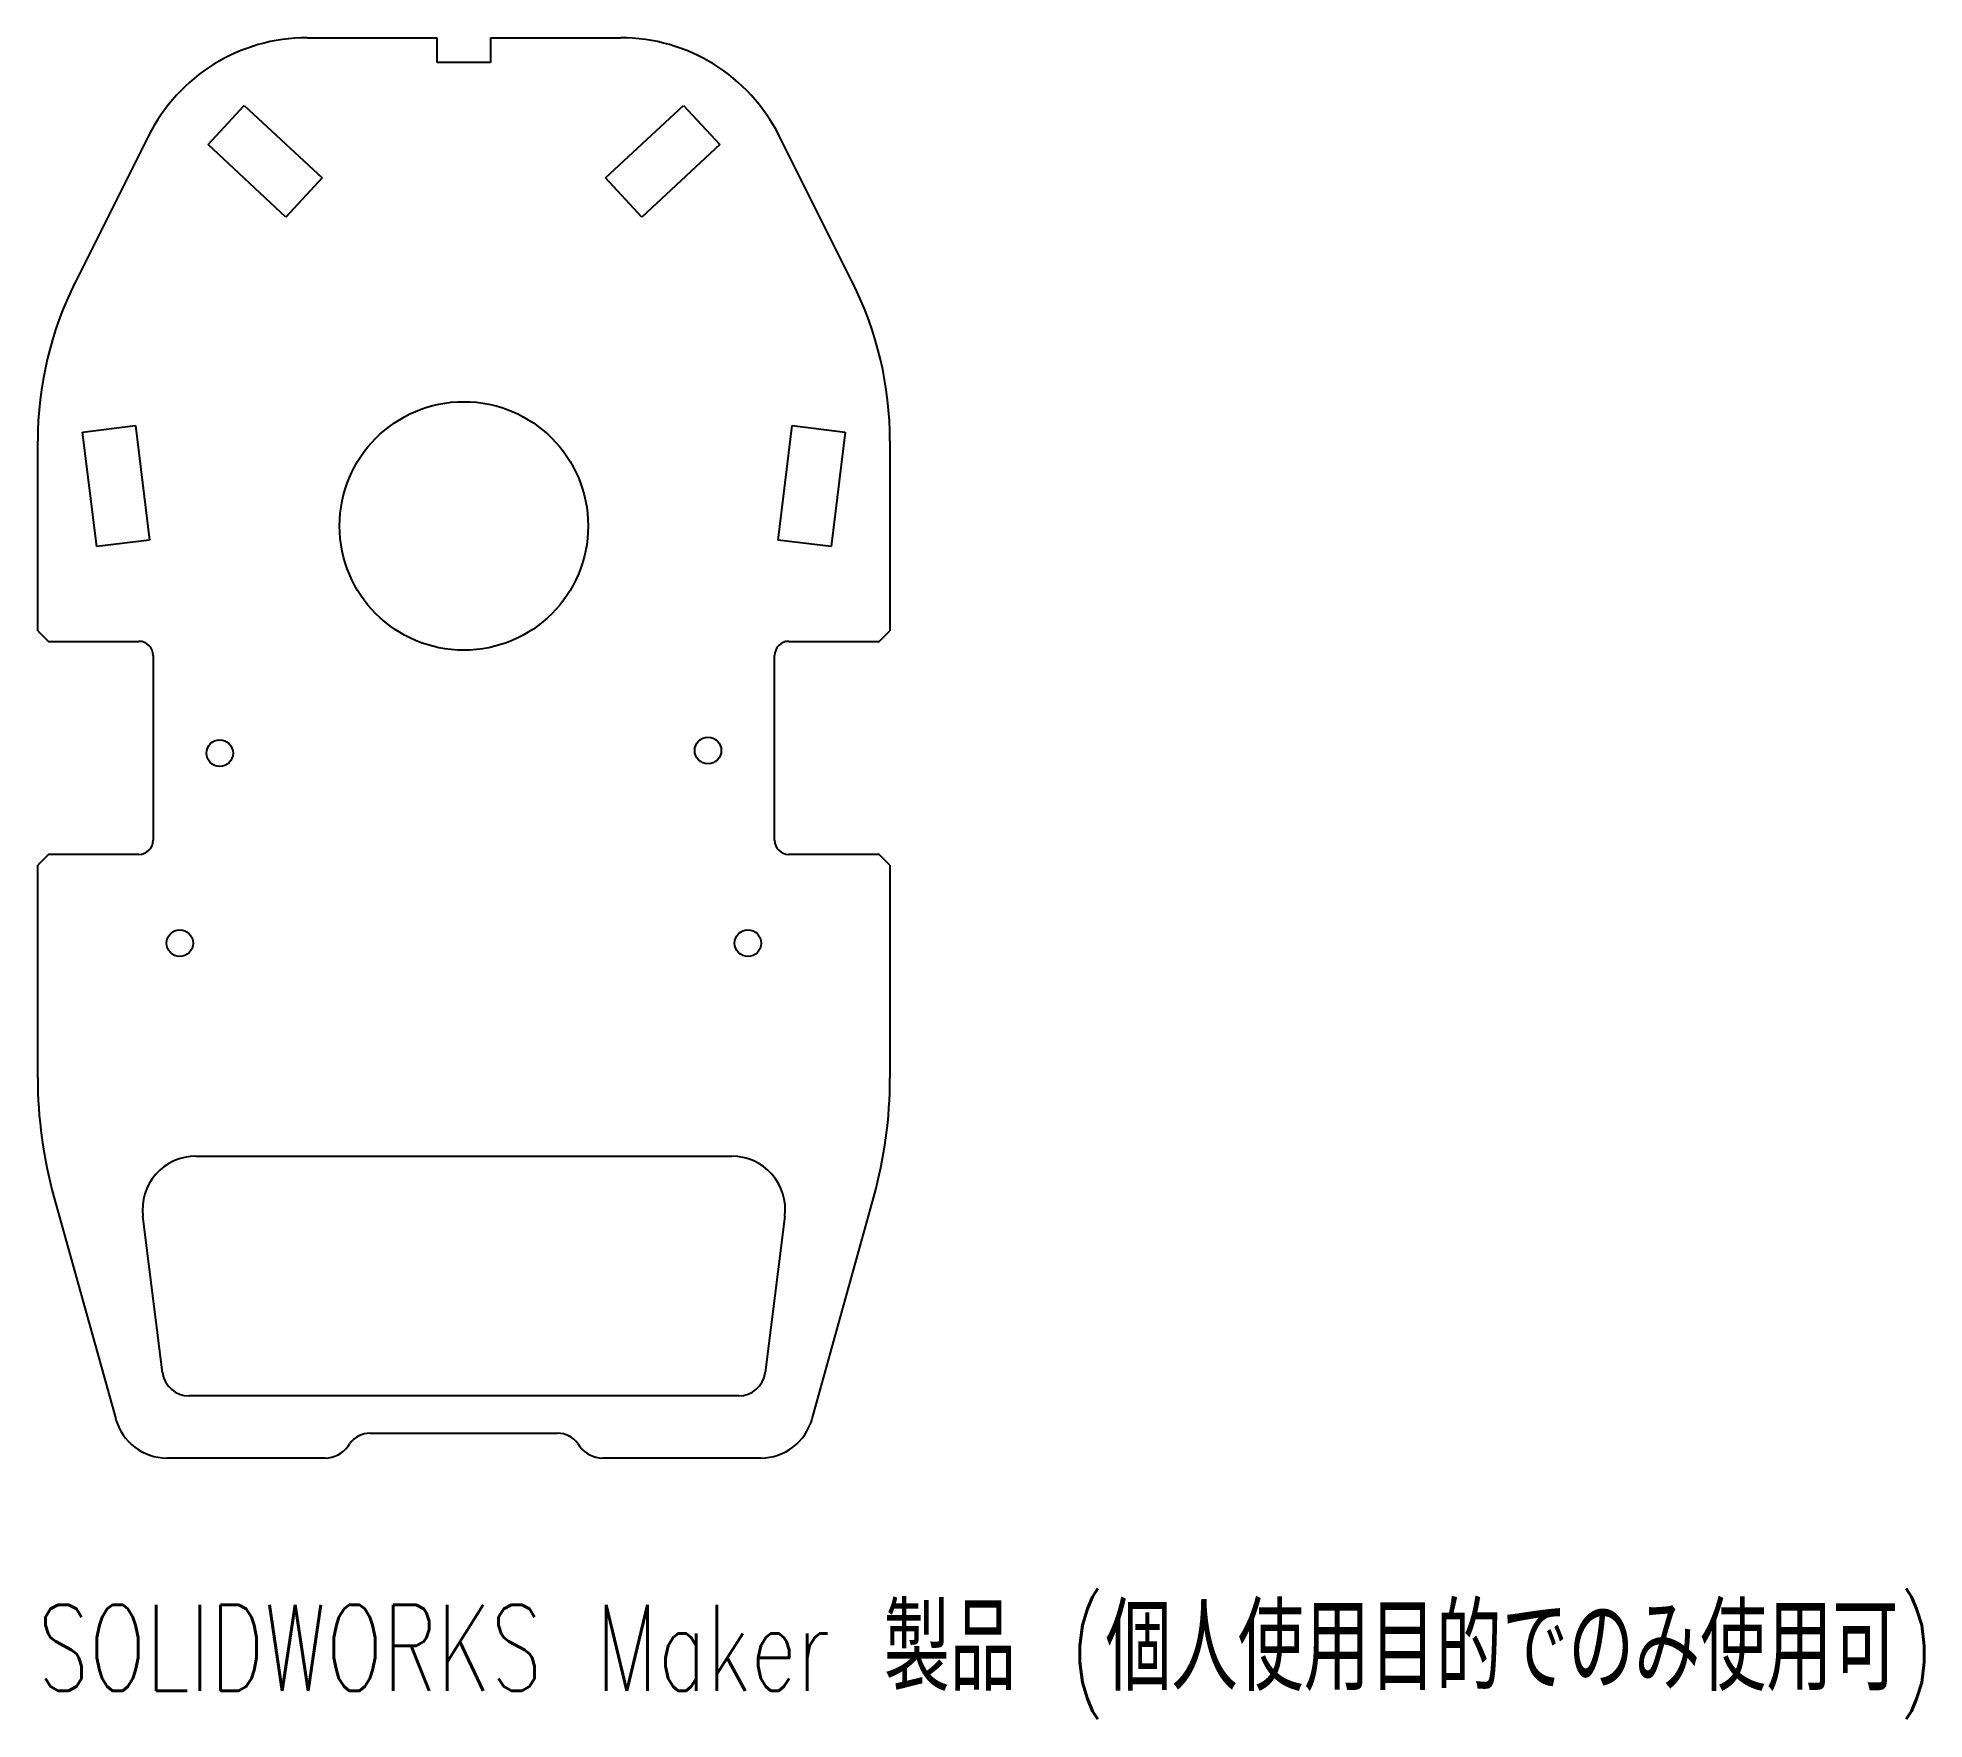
# Model space of a CAD drawing. Header units: millimetres. Extents: x -24 to 82, y -55 to 40.
import ezdxf

# ---------------------------------------------------------------- set-up
doc = ezdxf.new("R2010")
doc.units = ezdxf.units.MM
doc.styles.add('SLDTEXTSTYLE0', font='TXT', dxfattribs={"width": 0.7, "bigfont": 'bigfont'})

msp = doc.modelspace()

# ---------------------------------------------------------------- linework, layer by layer
at = {"color": 7, "linetype": 'Continuous', "lineweight": 25}
for p, q in [((-8.82, 40), (-1.5, 40)), ((-1.5, 38.6), (-1.5, 40)), ((1.5, 40), (8.82, 40)), ((1.5, 40), (1.5, 38.6)), ((1.5, 38.6), (-1.5, 38.6)), ((-14.41, 33.99), (-12.37, 36.19)), ((-12.37, 36.19), (-7.98, 32.1)), ((7.98, 32.1), (12.37, 36.19)), ((12.37, 36.19), (14.41, 33.99)), ((-17.76, 34.47), (-21.89, 26.22)), ((21.89, 26.22), (17.76, 34.47)), ((-10.02, 29.9), (-14.41, 33.99)), ((14.41, 33.99), (10.02, 29.9)), ((-7.98, 32.1), (-10.02, 29.9)), ((10.02, 29.9), (7.98, 32.1)), ((-21.48, 17.79), (-18.5, 18.15)), ((-18.5, 18.15), (-17.71, 11.7)), ((17.71, 11.7), (18.5, 18.15)), ((18.5, 18.15), (21.48, 17.79)), ((-24, 6.6), (-24, 17.28)), ((-20.68, 11.34), (-21.48, 17.79)), ((21.48, 17.79), (20.68, 11.34)), ((24, 17.28), (24, 6.6)), ((-17.71, 11.7), (-20.68, 11.34)), ((20.68, 11.34), (17.71, 11.7)), ((-24, 6.6), (-23.4, 6)), ((23.4, 6), (24, 6.6)), ((-23.4, 6), (-18.3, 6)), ((18.3, 6), (23.4, 6)), ((-17.5, 5.2), (-17.5, -5.2)), ((17.5, -5.2), (17.5, 5.2)), ((-23.4, -6), (-24, -6.6)), ((-18.3, -6), (-23.4, -6)), ((23.4, -6), (18.3, -6)), ((24, -6.6), (23.4, -6)), ((-24, -18.59), (-24, -6.6)), ((24, -6.6), (24, -18.59)), ((-15.1, -23), (15.1, -23)), ((-23.09, -25.28), (-19.61, -37.8)), ((19.61, -37.8), (23.09, -25.28)), ((-16.97, -35.19), (-18.08, -26.37)), ((18.08, -26.37), (16.97, -35.19)), ((15.48, -36.5), (-15.48, -36.5)), ((-6.52, -39.33), (-6.42, -39.19)), ((-5.28, -38.6), (5.28, -38.6)), ((6.42, -39.19), (6.52, -39.33)), ((-7.82, -40), (-16.72, -40)), ((16.72, -40), (7.82, -40))]:
    msp.add_line(p, q, dxfattribs=at)
for centre, radius in [((0, 12.5), 7), ((-13.75, -0.3), 0.75), ((13.75, -0.15), 0.75), ((-16, -11), 0.75), ((16, -11), 0.75)]:
    msp.add_circle(centre, radius, dxfattribs=at)
for centre, radius, start, end in [((-8.82, 30), 10, 90, 153.4349), ((8.82, 30), 10, 26.5651, 90), ((-4, 17.28), 20, 153.4349, 180), ((4, 17.28), 20, 0, 26.5651), ((-18.3, 5.2), 0.8, 0, 90), ((18.3, 5.2), 0.8, 90, 180), ((-18.3, -5.2), 0.8, 270, 0), ((18.3, -5.2), 0.8, 180, 270), ((1, -18.59), 25, 180, 195.5241), ((-1, -18.59), 25, 344.4759, 0), ((-15.1, -26), 3, 90, 187.1772), ((15.1, -26), 3, 352.8228, 90), ((-15.48, -35), 1.5, 187.1772, 270), ((15.48, -35), 1.5, 270, 352.8228), ((-16.72, -37), 3, 195.5241, 270), ((16.72, -37), 3, 270, 344.4759), ((-5.28, -40), 1.4, 90, 144.4623), ((5.28, -40), 1.4, 35.5377, 90), ((-7.82, -38.4), 1.6, 270, 324.4623), ((7.82, -38.4), 1.6, 215.5377, 270)]:
    msp.add_arc(centre, radius, start, end, dxfattribs=at)

# ---------------------------------------------------------------- texts
at = {"color": 7, "linetype": 'Continuous', "insert": (-24, -48.27), "char_height": 4.8336, "attachment_point": 1, "style": 'SLDTEXTSTYLE0'}
msp.add_mtext('SOLIDWORKS Maker 製品 (個人使用目的でのみ使用可)', dxfattribs=at)

doc.saveas('drawing.dxf')
